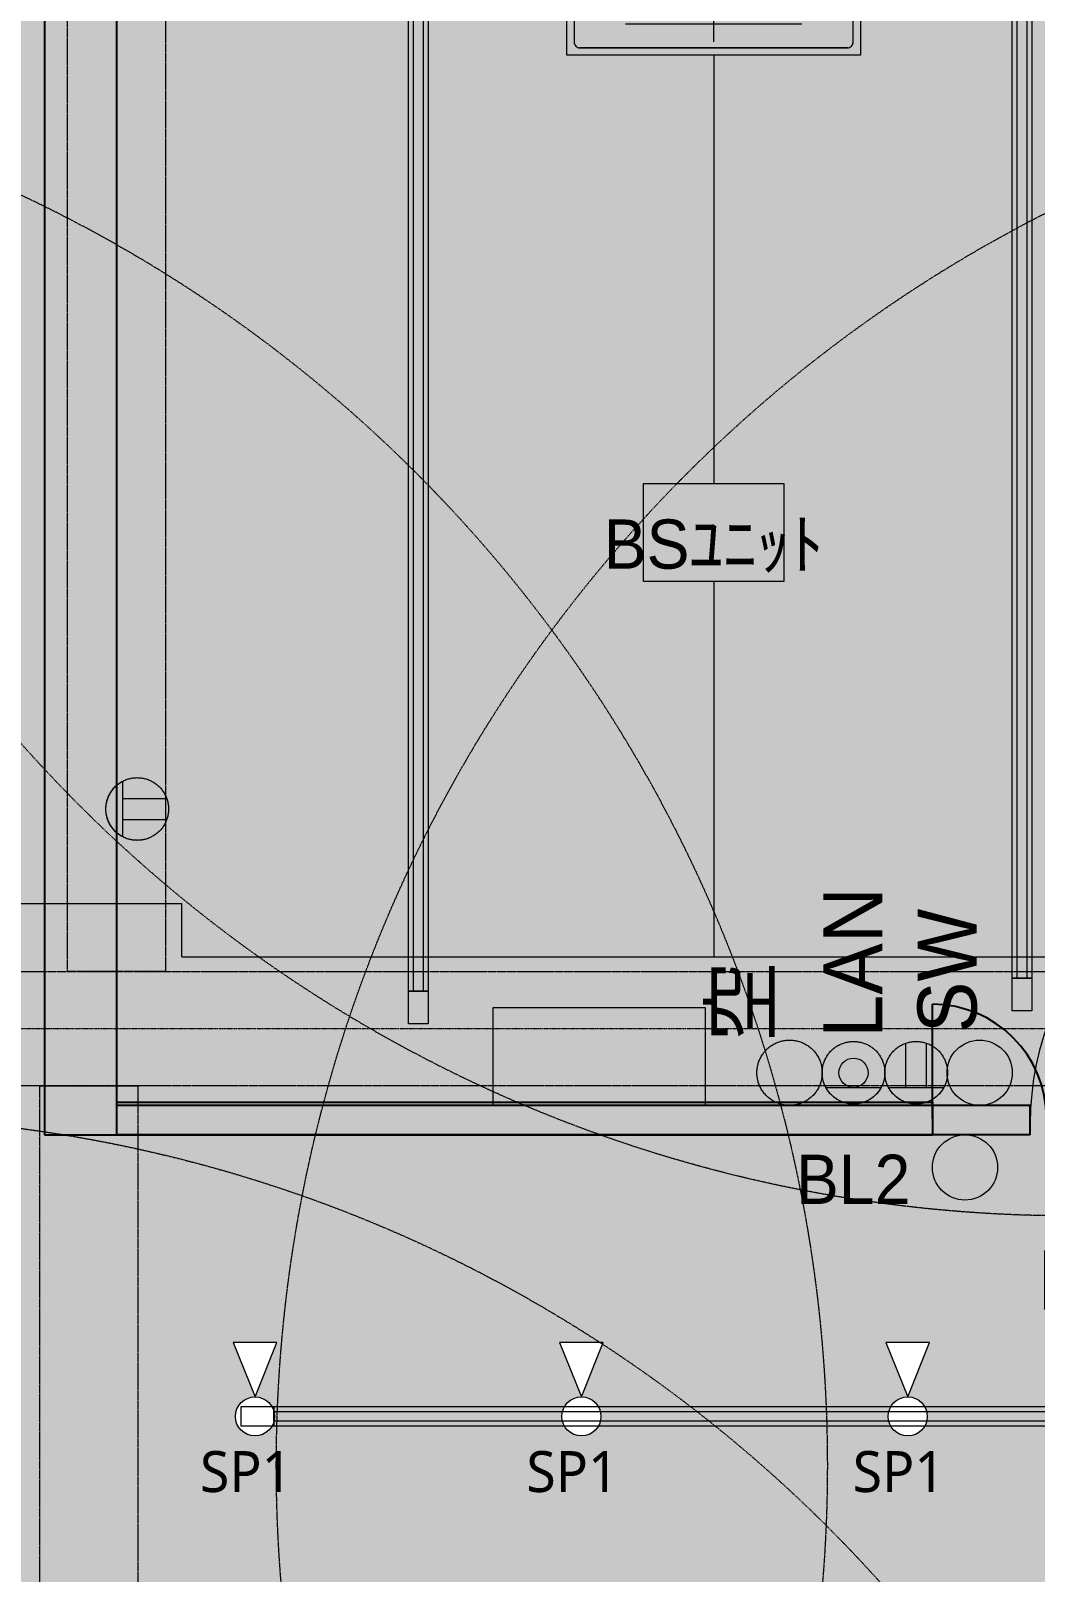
# Model space of a CAD drawing. Header units: millimetres. Extents: x -376000 to 292178, y -193032 to 188048.
# Drawn here: x -125118 to -122040, y 62184 to 66906 of the extents above; entities that cross this region are included whole.
import ezdxf

# ---------------------------------------------------------------- set-up
doc = ezdxf.new("R2010")
doc.units = ezdxf.units.MM
for name, pattern in [('VW-01 短破線', [2.1161248, 1.0580624, -1.0580624]), ('ラインタイプ-1', [2.1165312, 1.0580624, -1.0584688]), ('ラインタイプ-28', [1.0581610785590276, 0.70538330078125, -0.3527777777777777]), ('ラインタイプ-6', [5.2915312, 3.175, -1.0580624, 0.3527044000000002, -0.7057644000000001])]:
    doc.linetypes.add(name, pattern=pattern)
for name, color, linetype, lineweight, true_color in [('02_0.25', 1, 'Continuous', 25, 0xff0000), ('04_0.10', 7, 'Continuous', 9, 0x0099ff), ('05_0.05点線', 9, 'ラインタイプ-28', 5, 0x808080), ('06一点鎖線', 7, 'ラインタイプ-6', 9, 0x9999ff), ('08_ハッチ・色', 7, 'Continuous', 5, 0x888888)]:
    doc.layers.add(name, color=color, linetype=linetype, lineweight=lineweight, true_color=true_color)
for name, color, linetype, lineweight in [('07_文字・記号', 7, 'Continuous', 9), ('_塗（エリア） (2D)', 7, 'Continuous', 5), ('_塗（壁） (2D)', 7, 'Continuous', 5), ('_天井プロット (2D)', 7, 'Continuous', 5), ('_平面図(既存部) (2D)', 7, 'Continuous', 5), ('_平面図（新設） (2D)', 7, 'Continuous', 5), ('_梁 (2D)', 7, 'Continuous', 5), ('_給排水ガス (2D)', 7, 'Continuous', 5), ('_解体部 (2D)', 7, 'Continuous', 5), ('一般', 7, 'Continuous', 5)]:
    doc.layers.add(name, color=color, linetype=linetype, lineweight=lineweight)
doc.styles.add('Yu Gothic UI (bold)', font='Yu Gothic UI.ttf')
doc.styles.add('ＭＳ Ｐゴシック', font='MS PGothic.ttf')

# ---------------------------------------------------------------- blocks, each defined once
blk = doc.blocks.new('給排水ガス (2D)')
at = {"layer": '07_文字・記号', "color": 5, "lineweight": 18, "true_color": 0x0000ff}
for p, q in [((-123025.2373182735, 66831.05921143532), (-123025.2373182735, 65518.54038869731)), ((-123025.2373182735, 65218.54038869731), (-123025.2373182735, 64068.19553466408)), ((-127452.2414563408, 64231.89254476906), (-124655.2373182735, 64231.89254476906)), ((-124655.2373182735, 64068.19553466448), (-124655.2373182735, 64231.89254476906)), ((-124655.2373182735, 64068.19553466448), (-121205.6240642673, 64068.19553466448))]:
    blk.add_line(p, q, dxfattribs=at)
blk = doc.blocks.new('塗（エリア） (2D)')
at = {"layer": '08_ハッチ・色', "linetype": 'Continuous', "lineweight": 0, "true_color": 0xbbbbbb, "transparency": 33554559}
blk.add_hatch(color=9, dxfattribs=at).paths.add_polyline_path([(-127930.2373182735, 71048.55921143573), (-124930.2373182735, 71048.55921143573), (-124930.2373182735, 65248.55921143572), (-127930.2373182735, 65248.55921143572)])
at = {"layer": '08_ハッチ・色', "linetype": 'Continuous', "lineweight": 0, "true_color": 0x98d8ff, "transparency": 33554559}
blk.add_hatch(color=141, dxfattribs=at).paths.add_polyline_path([(-124930.2373182735, 71048.55921143573), (-117380.2373182735, 71048.55921143573), (-117380.2373182735, 63568.55921143572), (-124930.2373182735, 63568.55921143572)])
at = {"layer": '08_ハッチ・色', "linetype": 'Continuous', "lineweight": 0, "true_color": 0xd9d2ae, "transparency": 33554559}
blk.add_hatch(color=9, dxfattribs=at).paths.add_polyline_path([(-126530.2373182735, 63586.0592114359), (-126530.2373182735, 63586.05921143555), (-126530.2373182735, 65248.55921143584), (-124930.2373182735, 65248.55921143608), (-124930.2373182735, 63568.55921143576), (-106642.7373182735, 63568.55921143571), (-106642.7373182735, 67761.53103135267), (-105239.9873182735, 67761.53103135267), (-105239.9873182735, 65248.55921143549), (-101330.2373182735, 65248.55921143549), (-99930.2373182735, 65248.55921143562), (-99930.2373182735, 63448.55921143549), (-99930.2373182735, 61723.55921143555), (-126530.2373182735, 61723.5592114359)])
blk = doc.blocks.new('塗（壁） (2D)')
at = {"layer": '08_ハッチ・色', "linetype": 'Continuous', "lineweight": 0, "true_color": 0xaaaaaa}
blk.add_hatch(color=253, dxfattribs=at).paths.add_polyline_path([(-125562.8516389342, 71173.55921143573), (-123730.2373182735, 71173.55921143573), (-123730.2373182735, 70973.55921143573), (-124855.2373182735, 70973.55921143573), (-124855.2373182735, 63523.55921143572), (-125075.2373182735, 63523.55921143572), (-125075.2373182735, 70175.93229481387), (-125562.8516389342, 70803.55921143573)])
at = {"layer": '08_ハッチ・色', "color": 141}
blk.add_solid([(-122055.2373182735, 63523.55921143572), (-122055.2373182735, 63613.55921143572), (-124855.2373182735, 63523.55921143572), (-124855.2373182735, 63613.55921143572)], dxfattribs=at)
blk = doc.blocks.new('平面図(既存部) (2D)')
at = {"layer": '02_0.25'}
for p, q in [((-124855.2373182735, 70973.55921143573), (-124855.2373182735, 63523.55921143572)), ((-125075.2373182735, 70175.93229481387), (-125075.2373182735, 63523.55921143572)), ((-125075.2373182735, 63523.55921143572), (-124855.2373182735, 63523.55921143572))]:
    blk.add_line(p, q, dxfattribs=at)
at = {"layer": '06一点鎖線'}
blk.add_line((-96430.23731827352, 63848.55921143572), (-131430.2373182735, 63848.55921143572), dxfattribs=at)
blk = doc.blocks.new('解体部 (2D)')
at = {"layer": '02_0.25'}
for p, q in [((-122355.2373182735, 63573.55921143572), (-122355.2373182735, 63923.55921143572)), ((-124855.2373182735, 63623.55921143572), (-122355.2373182735, 63623.55921143572)), ((-122355.2373182735, 63623.55921143572), (-122355.2373182735, 63523.55921143572)), ((-124855.2373182735, 63523.55921143572), (-122355.2373182735, 63523.55921143572))]:
    blk.add_line(p, q, dxfattribs=at)
blk.add_arc((-122355.2373182735, 63573.55921143572), 350, 0, 90, dxfattribs=at)
blk = doc.blocks.new('グループ-489')
at = {"layer": '04_0.10'}
blk.add_line((-121155.2373182735, 64457.40462499391), (-121155.2373182735, 63557.40462499391), dxfattribs=at)
blk.add_arc((-121155.2373182735, 63557.40462499391), 900, 90, 180, dxfattribs=at)
blk = doc.blocks.new('平面図（新設） (2D)')
at = {"layer": '02_0.25'}
for p, q in [((-122055.2373182735, 63613.55921143572), (-124855.2373182735, 63613.55921143572)), ((-122055.2373182735, 63523.55921143572), (-122055.2373182735, 63613.55921143572)), ((-122055.2373182735, 63523.55921143572), (-124855.2373182735, 63523.55921143572))]:
    blk.add_line(p, q, dxfattribs=at)
at = {"layer": '04_0.10'}
blk.add_blockref('グループ-489', (0, 0), dxfattribs=at)
blk = doc.blocks.new('グループ-1166')
at = {"layer": '07_文字・記号', "linetype": 'Continuous', "lineweight": 0, "true_color": 0x02abea}
blk.add_hatch(color=140, dxfattribs=at).paths.add_polyline_path([(-450.0000000004075, 450.0000000004278), (450.0000000004104, 450.0000000004278), (450.0000000004104, -450.0000000004075), (-450.0000000004075, -450.0000000004075)])
at = {"layer": '07_文字・記号'}
for p, q in [((409.6543520105333, 427.5419417075026), (-409.6543520088744, 427.5419417075026)), ((-427.6611367129808, 409.5401757407817), (-427.6611367129808, -409.5401757415966)), ((8.294592e-10, -409.5401757415966), (8.294592e-10, 409.5401757407817)), ((427.6611367146252, -409.5401757415966), (427.6611367146252, 409.5401757407817)), ((270.1017705574341, 355.5348778430488), (-270.1017705557751, 355.5348778430488)), ((-355.6339978990292, 270.0264894992579), (-355.6339978990292, -270.0264895000728)), ((355.6339978982287, 270.0264894992579), (355.6339978982287, -270.0264895000728)), ((409.6543520105333, 8.149073e-10), (-409.6543520088744, 8.149073e-10)), ((270.1017705574341, -355.5348778414191), (-270.1017705557751, -355.5348778414191)), ((409.6543520105333, -427.5419417083177), (-409.6543520088744, -427.5419417083177))]:
    blk.add_line(p, q, dxfattribs=at)
at = {"layer": '07_文字・記号', "flags": 128}
blk.add_lwpolyline([(-450.0000000004075, 450.0000000004278), (450.0000000004104, 450.0000000004278), (450.0000000004104, -450.0000000004075), (-450.0000000004075, -450.0000000004075)], close=True, dxfattribs=at)
for points in [[(-409.6543520088744, 427.5419417075026, 0.1988611462541293), (-422.3870715807278, 422.2693465298289, 0.1989335812276991), (-427.6611367129808, 409.5401757407817)], [(-409.6543520088744, 427.5419417075026, 0.4141323575096176), (-427.6611367129808, 409.5401757407817), (-427.6611367129808, -409.5401757415966)], [(427.6611367146252, 409.5401757407817, 0.4142956472155489), (409.6543520105333, 427.5419417075026), (-409.6543520088744, 427.5419417075026)], [(427.6611367146252, 409.5401757407817, 0.1989635995639824), (422.3870715823796, 422.2693465298289, 0.1988911436493458), (409.6543520105333, 427.5419417075026)], [(409.6543520105333, -427.5419417083177, 0.4141323574298552), (427.6611367146252, -409.5401757415966), (427.6611367146252, 409.5401757407817)], [(-427.6611367129808, -409.5401757415966, 0.1989635995818872), (-422.3870715807278, -422.2693465294215, 0.1988911436667478), (-409.6543520088744, -427.5419417083177)], [(-427.6611367129808, -409.5401757415966, 0.1989635995818872), (-422.3870715807278, -422.2693465294215, 0.1988911436667478), (-409.6543520088744, -427.5419417083177)], [(-427.6611367129808, -409.5401757415966, 0.4142956472153121), (-409.6543520088744, -427.5419417083177), (409.6543520105333, -427.5419417083177)], [(409.6543520105333, -427.5419417083177, 0.1988611462968291), (422.3870715823796, -422.2693465294215, 0.1989335811496913), (427.6611367146252, -409.5401757415966)]]:
    blk.add_lwpolyline(points, format="xyb", dxfattribs=at)
at = {"layer": '07_文字・記号', "insert": (8.294592e-10, 237.6217404526404), "char_height": 1.507573784722222, "attachment_point": 2, "line_spacing_factor": 0.9980396907557102, "style": 'ＭＳ Ｐゴシック'}
blk.add_mtext('AC', dxfattribs=at)
blk = doc.blocks.new('シンボル-5')
at = {"layer": '07_文字・記号'}
blk.add_blockref('グループ-1166', (0, 0), dxfattribs=at)
blk = doc.blocks.new('LR4m')
at = {"layer": '07_文字・記号', "color": 160, "linetype": 'Continuous', "lineweight": 5, "true_color": 0x003dff, "transparency": 33554687, "flags": 128}
for points in [[(47.5, 4945), (47.5, 5045), (107.5, 5045), (107.5, 4945)], [(47.50000000000001, -1690.000000000015), (47.5, 4945), (107.5, 4945), (107.5, -1690.000000000015)], [(62.50000000000001, -1690.000000000015), (62.5, 4945), (92.5, 4945), (92.5, -1690.000000000015)]]:
    blk.add_lwpolyline(points, close=True, dxfattribs=at)
blk = doc.blocks.new('2口コンセント')
at = {"layer": '07_文字・記号', "linetype": 'Continuous', "lineweight": 0, "true_color": 0x63c3ff}
blk.add_hatch(color=151, dxfattribs=at).paths.add_polyline_path([(95.99999999999771, -3.487e-12), (95.79903810567444, -6.376933041057277), (95.19615242270456, -12.64617092752427), (94.19134295108809, -18.80771365940446), (92.78460969082504, -24.86156123669786), (90.97595264191544, -30.80771365940446), (88.7653718043592, -36.64617092752427), (86.15286717815641, -42.37693304105727), (83.13843876330702, -48.00000000000348), (79.7759341371043, -53.42210506462632), (76.11920087684153, -58.54998149518919), (72.16823898251872, -63.38362929169212), (67.92304845413585, -67.92304845413507), (63.38362929169293, -72.16823898251809), (58.54998149518995, -76.11920087684112), (53.4221050646269, -79.77593413710423), (48.00000000000382, -83.13843876330736), (42.37693304105736, -86.1528671781572), (36.64617092752421, -88.76537180436041), (30.80771365940437, -90.97595264191696), (24.86156123669784, -92.78460969082684), (18.80771365940462, -94.19134295109006), (12.64617092752472, -95.19615242270672), (6.376933041058128, -95.79903810567669), (4.8459e-12, -96), (-6.376933041048435, -95.79903810567669), (-12.64617092751503, -95.19615242270672), (-18.80771365939494, -94.19134295109006), (-24.86156123668816, -92.78460969082684), (-30.8077136593947, -90.97595264191696), (-36.64617092751455, -88.76537180436041), (-42.37693304104771, -86.1528671781572), (-47.99999999999419, -83.13843876330736), (-53.42210506461737, -79.77593413710423), (-58.54998149518065, -76.11920087684112), (-63.38362929168407, -72.16823898251809), (-67.92304845412755, -67.92304845413507), (-72.16823898251116, -63.38362929169212), (-76.11920087683484, -58.54998149518919), (-79.77593413709866, -53.42210506462632), (-83.13843876330256, -48.00000000000348), (-86.15286717815317, -42.37693304105727), (-88.76537180435702, -36.64617092752427), (-90.97595264191412, -30.80771365940446), (-92.7846096908245, -24.86156123669786), (-94.19134295108809, -18.80771365940446), (-95.19615242270494, -12.64617092752427), (-95.79903810567508, -6.376933041057277), (-95.99999999999844, -3.487e-12), (-95.79903810567508, 6.376933041050303), (-95.19615242270494, 12.64617092751729), (-94.19134295108809, 18.80771365939749), (-92.7846096908245, 24.86156123669089), (-90.97595264191412, 30.80771365939749), (-88.76537180435702, 36.6461709275173), (-86.15286717815317, 42.37693304105031), (-83.13843876330256, 47.99999999999652), (-79.77593413709866, 53.4221050646194), (-76.11920087683484, 58.54998149518244), (-72.16823898251116, 63.38362929168563), (-67.92304845412755, 67.92304845412897), (-63.38362929168407, 72.16823898251248), (-58.54998149518065, 76.11920087683613), (-53.42210506461737, 79.77593413709994), (-47.99999999999419, 83.13843876330387), (-42.37693304104771, 86.15286717815455), (-36.64617092751455, 88.76537180435844), (-30.8077136593947, 90.97595264191558), (-24.86156123668816, 92.78460969082596), (-18.80771365939494, 94.1913429510896), (-12.64617092751503, 95.19615242270649), (-6.376933041048435, 95.79903810567663), (4.8459e-12, 96), (6.376933041058128, 95.79903810567663), (12.64617092752472, 95.19615242270649), (18.80771365940462, 94.1913429510896), (24.86156123669784, 92.78460969082596), (30.80771365940437, 90.97595264191558), (36.64617092752421, 88.76537180435844), (42.37693304105736, 86.15286717815455), (48.00000000000382, 83.13843876330387), (53.4221050646269, 79.77593413709994), (58.54998149518995, 76.11920087683613), (63.38362929169293, 72.16823898251248), (67.92304845413585, 67.92304845412897), (72.16823898251872, 63.38362929168563), (76.11920087684153, 58.54998149518244), (79.7759341371043, 53.4221050646194), (83.13843876330702, 47.99999999999652), (86.15286717815641, 42.37693304105031), (88.7653718043592, 36.6461709275173), (90.97595264191544, 30.80771365939749), (92.78460969082504, 24.86156123669089), (94.19134295108809, 18.80771365939749), (95.19615242270456, 12.64617092751729), (95.79903810567444, 6.376933041050303)])
at = {"layer": '07_文字・記号', "linetype": 'Continuous', "lineweight": 0}
h = blk.add_hatch(color=7, dxfattribs=at)
edge = h.paths.add_edge_path()
edge.add_arc((-1.029576424116385e-11, -2.003730514843483e-11), 96.00000000002004, 27.81813928465649, 89.99999999999407)
edge.add_arc((-3.481659405224491e-13, 1.367084223602433e-11), 95.99999999998633, 90, 152.1818607153557)
edge.add_line((-84.90559463309398, 44.7999999999931), (84.90559463310365, 44.7999999999931))
at = {"layer": '07_文字・記号', "color": 7, "linetype": 'Continuous', "lineweight": 5}
for p, q in [((-31.99999999999967, 44.7999999999931), (-31.99999999999967, -90.50966799187441)), ((31.99999999999898, 44.7999999999931), (31.99999999999898, -90.50966799187441))]:
    blk.add_line(p, q, dxfattribs=at)
at = {"layer": '07_文字・記号', "color": 7, "linetype": 'Continuous', "lineweight": 5, "flags": 128}
blk.add_lwpolyline([(84.90559463310366, 44.7999999999931, 0.2781792779259686), (-3.482e-13, 96, 0.2781792779260535), (-84.90559463309398, 44.7999999999931), (84.90559463310366, 44.7999999999931)], format="xyb", close=True, dxfattribs=at)
at = {"layer": '07_文字・記号', "color": 7, "linetype": 'Continuous', "lineweight": 5}
blk.add_open_spline([(95.99999999999771, -3.487e-12), (95.99999999999771, -25.72312247339223), (70.27687752661629, -70.27687752661473), (25.72312247339135, -96), (-25.72312247338166, -96), (-70.27687752660671, -70.27687752661473), (-95.99999999999844, -25.72312247339223), (-95.99999999999844, 25.72312247338527), (-70.27687752660671, 70.27687752660776), (-25.72312247338166, 96), (25.72312247339135, 96), (70.27687752661629, 70.27687752660776), (95.99999999999771, 25.72312247338527), (95.99999999999771, -3.487e-12)], degree=2, dxfattribs=at)
blk = doc.blocks.new('新規分電盤')
at = {"layer": '07_文字・記号', "linetype": 'Continuous', "lineweight": 0, "transparency": 33554687}
blk.add_hatch(color=140, dxfattribs=at).paths.add_polyline_path([(-325.0000000000009, 150.0000000000002), (324.9999999999991, 150.0000000000002), (324.9999999999991, -149.9999999999998), (-325.0000000000009, -149.9999999999998)])
at = {"layer": '07_文字・記号', "color": 7, "linetype": 'Continuous', "lineweight": 5, "transparency": 33554687, "flags": 128}
blk.add_lwpolyline([(-325.0000000000009, 150.0000000000002), (324.9999999999991, 150.0000000000002), (324.9999999999991, -149.9999999999998), (-325.0000000000009, -149.9999999999998)], close=True, dxfattribs=at)
at = {"layer": '07_文字・記号', "color": 7, "linetype": 'Continuous', "lineweight": 5, "transparency": 33554687}
blk.add_solid([(324.9999999999982, -149.9999999999998), (324.9999999999982, 149.9999999999997), (-325.0000000000009, -149.9999999999998)], dxfattribs=at)
blk = doc.blocks.new('グループ-1184')
at = {"color": 255}
blk.add_wipeout([(66.66666666666661, 218.38048195759038), (-66.66666666666669, 218.38048195759038), (-1.0658141036401503e-14, 51.71381529092378)], dxfattribs=at).dxf.layer = '07_文字・記号'
at = {"layer": '07_文字・記号', "color": 160, "true_color": 0x003dff, "flags": 128}
blk.add_lwpolyline([(66.66666666666664, 218.3804819575904), (-66.6666666666667, 218.3804819575904), (-4e-15, 51.71381529092378)], close=True, dxfattribs=at)
at = {"color": 255}
blk.add_wipeout([(37.71805487171424, -54.94824999442716), (32.96274992697249, -58.42057527335727), (27.88999568116196, -61.41007896490771), (22.548645530719334, -63.887970514299866), (16.990139597472407, -65.8303864713598), (11.268009332146741, -67.21862030858844), (5.4373619772320465, -68.03930257524746), (-0.44565014588780927, -68.28452965247837), (-6.324370414485617, -67.95193986947271), (-12.142183538739383, -67.04473624765285), (-17.84306079792239, -65.57165565382489), (-23.372099627612183, -63.54688465937518), (-28.676052361398778, -60.989922915832636), (-33.70383903502033, -57.92539536256507), (-38.40703931434206, -54.382815075151626), (-42.740358809643325, -50.396299038331435), (-46.66206528535096, -46.004239580790454), (-50.13439056428108, -41.2489346360487), (-53.1238942558315, -36.1761803902382), (-55.60178580522366, -30.83483023979558), (-57.54420176228357, -25.276324306548645), (-58.93243559951221, -19.55419404122297), (-59.753117866171245, -13.723546686308282), (-59.998344943402145, -7.840534563188413), (-59.665755160396486, -1.9618142945906243), (-58.75855153857663, 3.85599882966315), (-57.28547094474868, 9.556876088846167), (-55.260699950298964, 15.085914918535934), (-52.70373820675642, 20.38986765232255), (-49.63921065348885, 25.417654325944085), (-46.0966303660754, 30.120854605265805), (-42.11011432925523, 34.45417410056706), (-37.71805487171425, 38.37588057627471), (-32.962749926972506, 41.84820585520487), (-27.889995681161974, 44.83770954675526), (-22.548645530719348, 47.31560109614742), (-16.99013959747242, 49.25801705320734), (-11.268009332146756, 50.646250890435994), (-5.437361977232061, 51.466933157094985), (0.44565014588779506, 51.71216023432592), (6.324370414485603, 51.37957045132026), (12.142183538739369, 50.4723668295004), (17.843060797922377, 48.999286235672486), (23.37209962761217, 46.97451524122275), (28.676052361398764, 44.41755349768019), (33.703839035020316, 41.35302594441262), (38.40703931434204, 37.81044565699918), (42.74035880964331, 33.823929620179), (46.66206528535095, 29.431870162638006), (50.13439056428106, 24.676565217896297), (53.12389425583149, 19.60381097208574), (55.60178580522365, 14.262460821643117), (57.544201762283556, 8.703954888396197), (58.932435599512196, 2.981824623070537), (59.75311786617123, -2.8488227318441517), (59.99834494340213, -8.731834854964035), (59.66575516039647, -14.610555123561824), (58.75855153857662, -20.428368247815612), (57.28547094474867, -26.129245506998615), (55.26069995029895, -31.658284336688396), (52.703738206756405, -36.962237070474984), (49.63921065348884, -41.99002374409655), (46.09663036607539, -46.69322402341827), (42.11011432925522, -51.026543518719535)], dxfattribs=at).dxf.layer = '07_文字・記号'
at = {"layer": '07_文字・記号', "color": 160, "true_color": 0x003dff}
blk.add_circle((0, -8.286184709076224), 60.00000000000001, dxfattribs=at)
blk = doc.blocks.new('照明(スポット)-1')
at = {"layer": '07_文字・記号', "color": 160, "true_color": 0x003dff}
blk.add_blockref('グループ-1184', (0, 0), dxfattribs=at)
at = {"layer": '07_文字・記号', "color": 160, "true_color": 0x003dff, "transparency": 33554687, "insert": (-168.4634551339679, -114.4578137600021), "char_height": 125.6311487268519, "attachment_point": 1, "line_spacing_factor": 1.030179951983436, "style": 'Yu Gothic UI (bold)'}
blk.add_mtext('SP1', dxfattribs=at)
blk = doc.blocks.new('グループ-1228')
at = {"layer": '07_文字・記号', "linetype": 'Continuous', "lineweight": 0, "true_color": 0x63c3ff}
blk.add_hatch(color=151, dxfattribs=at).paths.add_polyline_path([(-122500.8028570693, 63713.55921143571), (-122501.0038189637, 63719.93614447678), (-122501.6067046466, 63726.20538236322), (-122502.6115141183, 63732.36692509512), (-122504.0182473785, 63738.42077267241), (-122505.8269044274, 63744.36692509512), (-122508.037485265, 63750.20538236322), (-122510.6499898912, 63755.93614447678), (-122513.664418306, 63761.55921143571), (-122517.0269229322, 63766.98131650032), (-122520.6836561925, 63772.1091929309), (-122524.6346180868, 63776.9428407274), (-122528.8798086152, 63781.48225988985), (-122533.4192277776, 63785.72745041822), (-122538.2528755741, 63789.67841231255), (-122543.3807520047, 63793.33514557282), (-122548.8028570693, 63796.69765019902), (-122554.4259240283, 63799.71207861388), (-122560.1566861418, 63802.32458324009), (-122565.9951434099, 63804.53516407764), (-122571.9412958326, 63806.34382112655), (-122577.9951434099, 63807.75055438682), (-122584.1566861418, 63808.75536385844), (-122590.4259240283, 63809.35824954139), (-122596.8028570693, 63809.55921143572), (-122603.1797901104, 63809.35824954139), (-122609.4490279969, 63808.75536385844), (-122615.6105707287, 63807.75055438682), (-122621.664418306, 63806.34382112655), (-122627.6105707287, 63804.53516407764), (-122633.4490279969, 63802.32458324009), (-122639.1797901104, 63799.71207861388), (-122644.8028570693, 63796.69765019902), (-122650.224962134, 63793.33514557282), (-122655.3528385645, 63789.67841231255), (-122660.186486361, 63785.72745041822), (-122664.7259055235, 63781.48225988985), (-122668.9710960519, 63776.9428407274), (-122672.9220579462, 63772.1091929309), (-122676.5787912064, 63766.98131650032), (-122679.9412958326, 63761.55921143571), (-122682.9557242475, 63755.93614447678), (-122685.5682288737, 63750.20538236322), (-122687.7788097113, 63744.36692509512), (-122689.5874667602, 63738.42077267241), (-122690.9942000204, 63732.36692509512), (-122691.999009492, 63726.20538236322), (-122692.601895175, 63719.93614447678), (-122692.8028570693, 63713.55921143571), (-122692.601895175, 63707.18227839466), (-122691.999009492, 63700.9130405082), (-122690.9942000204, 63694.75149777633), (-122689.5874667602, 63688.69765019902), (-122687.7788097113, 63682.75149777633), (-122685.5682288737, 63676.9130405082), (-122682.9557242475, 63671.18227839466), (-122679.9412958326, 63665.55921143571), (-122676.5787912064, 63660.1371063711), (-122672.9220579462, 63655.00922994053), (-122668.9710960519, 63650.17558214402), (-122664.7259055235, 63645.63616298157), (-122660.186486361, 63641.39097245321), (-122655.3528385645, 63637.44001055888), (-122650.224962134, 63633.78327729861), (-122644.8028570693, 63630.42077267241), (-122639.1797901104, 63627.40634425756), (-122633.4490279969, 63624.79383963137), (-122627.6105707287, 63622.58325879381), (-122621.664418306, 63620.7746017449), (-122615.6105707287, 63619.36786848464), (-122609.4490279969, 63618.36305901303), (-122603.1797901104, 63617.76017333005), (-122596.8028570693, 63617.55921143572), (-122590.4259240283, 63617.76017333005), (-122584.1566861418, 63618.36305901303), (-122577.9951434099, 63619.36786848464), (-122571.9412958326, 63620.7746017449), (-122565.9951434099, 63622.58325879381), (-122560.1566861418, 63624.79383963137), (-122554.4259240283, 63627.40634425756), (-122548.8028570693, 63630.42077267241), (-122543.3807520047, 63633.78327729861), (-122538.2528755741, 63637.44001055888), (-122533.4192277776, 63641.39097245321), (-122528.8798086152, 63645.63616298157), (-122524.6346180868, 63650.17558214402), (-122520.6836561925, 63655.00922994053), (-122517.0269229322, 63660.1371063711), (-122513.664418306, 63665.55921143571), (-122510.6499898912, 63671.18227839466), (-122508.037485265, 63676.9130405082), (-122505.8269044274, 63682.75149777633), (-122504.0182473785, 63688.69765019902), (-122502.6115141183, 63694.75149777633), (-122501.6067046466, 63700.9130405082), (-122501.0038189637, 63707.18227839466)])
at = {"layer": '07_文字・記号', "linetype": 'Continuous', "lineweight": 0}
h = blk.add_hatch(color=7, dxfattribs=at)
edge = h.paths.add_edge_path()
edge.add_arc((-122596.8028570693, 63713.55921143576), 96.00000000002909, 270, 332.18186071532375, ccw=False)
edge.add_arc((-122596.8028570693, 63713.55921143576), 96.00000000002892, 207.8181392846762, 270, ccw=False)
edge.add_line((-122681.7084517024, 63668.75921143571), (-122511.8972624362, 63668.75921143571))
at = {"layer": '07_文字・記号', "color": 7, "linetype": 'Continuous', "lineweight": 5, "flags": 128}
blk.add_lwpolyline([(-122511.8972624362, 63668.75921143571, -0.2781792779259036), (-122596.8028570693, 63617.55921143572, -0.2781792779259036), (-122681.7084517024, 63668.75921143571), (-122511.8972624362, 63668.75921143571)], format="xyb", close=True, dxfattribs=at)
at = {"layer": '07_文字・記号', "color": 7, "linetype": 'Continuous', "lineweight": 5, "transparency": 33554687}
blk.add_circle((-122596.8028570693, 63713.55921143576), 44.80000000004657, dxfattribs=at)
at = {"layer": '07_文字・記号', "color": 7, "linetype": 'Continuous', "lineweight": 5}
blk.add_open_spline([(-122500.8028570693, 63713.55921143571), (-122500.8028570693, 63739.2823339091), (-122526.5259795427, 63783.83608896234), (-122571.079734596, 63809.55921143574), (-122622.5259795427, 63809.55921143574), (-122667.0797345959, 63783.83608896234), (-122692.8028570693, 63739.2823339091), (-122692.8028570693, 63687.83608896232), (-122667.0797345959, 63643.2823339091), (-122622.5259795427, 63617.55921143572), (-122571.079734596, 63617.55921143572), (-122526.5259795427, 63643.2823339091), (-122500.8028570693, 63687.83608896232), (-122500.8028570693, 63713.55921143571)], degree=2, dxfattribs=at)
at = {"layer": '一般', "color": 7, "transparency": 33554687, "insert": (-122689.2787083389, 63821.09176289577), "char_height": 180.9088541666667, "attachment_point": 1, "rotation": 90, "line_spacing_factor": 1.007907314816854, "style": 'ＭＳ Ｐゴシック'}
blk.add_mtext('LAN', dxfattribs=at)
blk = doc.blocks.new('グループ-1229')
at = {"layer": '07_文字・記号', "linetype": 'Continuous', "lineweight": 0, "true_color": 0x63c3ff}
blk.add_hatch(color=151, dxfattribs=at).paths.add_polyline_path([(-122692.8028570693, 63713.55921143572), (-122693.0121923759, 63720.20185002017), (-122693.6401982957, 63726.73230615191), (-122694.6868748286, 63733.15057983094), (-122696.1522219747, 63739.45667105728), (-122698.036239734, 63745.65057983094), (-122700.3389281065, 63751.73230615191), (-122703.0602870921, 63757.70185002017), (-122706.2003166909, 63763.55921143572), (-122709.7029256765, 63769.20723754472), (-122713.5120228226, 63774.54877549321), (-122717.6276081292, 63779.58382528124), (-122722.0496815963, 63784.31238690879), (-122726.7782432238, 63788.73446037585), (-122731.8132930119, 63792.85004568244), (-122737.1548309604, 63796.65914282855), (-122742.8028570693, 63800.16175181418), (-122748.6602184849, 63803.30178141298), (-122754.6297623532, 63806.0231403986), (-122760.7114886741, 63808.32582877106), (-122766.9053974478, 63810.20984653034), (-122773.2114886741, 63811.67519367645), (-122779.6297623532, 63812.72187020937), (-122786.1602184849, 63813.34987612914), (-122792.8028570693, 63813.55921143572), (-122799.4454956538, 63813.34987612914), (-122805.9759517855, 63812.72187020937), (-122812.3942254645, 63811.67519367645), (-122818.7003166909, 63810.20984653034), (-122824.8942254645, 63808.32582877106), (-122830.9759517855, 63806.0231403986), (-122836.9454956538, 63803.30178141298), (-122842.8028570693, 63800.16175181418), (-122848.4508831783, 63796.65914282855), (-122853.7924211268, 63792.85004568244), (-122858.8274709148, 63788.73446037585), (-122863.5560325424, 63784.31238690879), (-122867.9781060095, 63779.58382528124), (-122872.093691316, 63774.54877549321), (-122875.9027884621, 63769.20723754472), (-122879.4053974478, 63763.55921143572), (-122882.5454270466, 63757.70185002017), (-122885.2667860322, 63751.73230615191), (-122887.5694744047, 63745.65057983094), (-122889.453492164, 63739.45667105728), (-122890.9188393101, 63733.15057983094), (-122891.965515843, 63726.73230615191), (-122892.5935217628, 63720.20185002017), (-122892.8028570693, 63713.55921143572), (-122892.5935217628, 63706.9165728513), (-122891.965515843, 63700.38611671956), (-122890.9188393101, 63693.96784304053), (-122889.453492164, 63687.66175181418), (-122887.5694744047, 63681.46784304053), (-122885.2667860322, 63675.38611671956), (-122882.5454270466, 63669.4165728513), (-122879.4053974478, 63663.55921143572), (-122875.9027884621, 63657.91118532675), (-122872.093691316, 63652.56964737824), (-122867.9781060095, 63647.53459759022), (-122863.5560325424, 63642.80603596268), (-122858.8274709148, 63638.38396249559), (-122853.7924211268, 63634.26837718902), (-122848.4508831783, 63630.45928004291), (-122842.8028570693, 63626.95667105728), (-122836.9454956538, 63623.81664145848), (-122830.9759517855, 63621.09528247285), (-122824.8942254645, 63618.79259410039), (-122818.7003166909, 63616.90857634111), (-122812.3942254645, 63615.44322919501), (-122805.9759517855, 63614.39655266207), (-122799.4454956538, 63613.76854674231), (-122792.8028570693, 63613.55921143572), (-122786.1602184849, 63613.76854674231), (-122779.6297623532, 63614.39655266207), (-122773.2114886741, 63615.44322919501), (-122766.9053974478, 63616.90857634111), (-122760.7114886741, 63618.79259410039), (-122754.6297623532, 63621.09528247285), (-122748.6602184849, 63623.81664145848), (-122742.8028570693, 63626.95667105728), (-122737.1548309604, 63630.45928004291), (-122731.8132930119, 63634.26837718902), (-122726.7782432238, 63638.38396249559), (-122722.0496815963, 63642.80603596268), (-122717.6276081292, 63647.53459759022), (-122713.5120228226, 63652.56964737824), (-122709.7029256765, 63657.91118532675), (-122706.2003166909, 63663.55921143572), (-122703.0602870921, 63669.4165728513), (-122700.3389281065, 63675.38611671956), (-122698.036239734, 63681.46784304053), (-122696.1522219747, 63687.66175181418), (-122694.6868748286, 63693.96784304053), (-122693.6401982957, 63700.38611671956), (-122693.0121923759, 63706.9165728513)])
at = {"layer": '07_文字・記号', "color": 7, "lineweight": 5}
blk.add_open_spline([(-122692.8028570693, 63713.55921143572), (-122692.8028570693, 63740.35413067884), (-122719.5977763125, 63786.76429219259), (-122766.0079378262, 63813.55921143572), (-122819.5977763125, 63813.55921143572), (-122866.0079378262, 63786.76429219259), (-122892.8028570693, 63740.35413067884), (-122892.8028570693, 63686.76429219262), (-122866.0079378262, 63640.35413067884), (-122819.5977763125, 63613.55921143571), (-122766.0079378262, 63613.55921143571), (-122719.5977763125, 63640.35413067884), (-122692.8028570693, 63686.76429219262), (-122692.8028570693, 63713.55921143572)], degree=2, dxfattribs=at)
at = {"layer": '一般', "color": 7, "transparency": 33554687, "insert": (-123031.7789334582, 63808.57842287143), "char_height": 180.9088541666667, "attachment_point": 1, "rotation": 90, "line_spacing_factor": 1.007907314816854, "style": 'ＭＳ Ｐゴシック'}
blk.add_mtext('空', dxfattribs=at)
blk = doc.blocks.new('グループ-1331')
at = {"layer": '07_文字・記号', "linetype": 'Continuous', "lineweight": 0, "true_color": 0x02abea, "transparency": 33554687}
blk.add_hatch(color=140, dxfattribs=at).paths.add_polyline_path([(-122810.2373182735, 65518.54038869731), (-122810.2373182735, 65218.54038869731), (-123240.2373182735, 65218.54038869731), (-123240.2373182735, 65518.54038869731)])
at = {"layer": '07_文字・記号', "color": 7, "linetype": 'Continuous', "lineweight": 5, "transparency": 33554687, "flags": 128}
blk.add_lwpolyline([(-122810.2373182735, 65518.54038869731), (-122810.2373182735, 65218.54038869731), (-123240.2373182735, 65218.54038869731), (-123240.2373182735, 65518.54038869731)], close=True, dxfattribs=at)
at = {"layer": '07_文字・記号', "color": 7, "insert": (-123025.2373182735, 65408.57594177272), "char_height": 150.7573784722222, "attachment_point": 2, "line_spacing_factor": 1.006497654236691, "style": 'ＭＳ Ｐゴシック'}
blk.add_mtext('BSﾕﾆｯﾄ', dxfattribs=at)
blk = doc.blocks.new('シンボル-17')
at = {"layer": '07_文字・記号', "color": 160, "linetype": 'Continuous', "lineweight": 5, "true_color": 0x003dff, "transparency": 33554687, "flags": 128}
for points in [[(1619.806627003098, -298.2363089790088), (-1649.806627003098, -298.2363089790088), (-1649.806627003098, -238.2363089790088), (1619.806627003098, -238.2363089790088)], [(-1549.806627003098, -298.2363089790088), (-1649.806627003098, -298.2363089790088), (-1649.806627003098, -238.2363089790088), (-1549.806627003098, -238.2363089790088)], [(1619.806627003098, -283.2363089790088), (-1549.806627003098, -283.2363089790088), (-1549.806627003098, -253.2363089790088), (1619.806627003098, -253.2363089790088)], [(1649.806627003098, -298.2363089790088), (1619.806627003098, -298.2363089790088), (1619.806627003098, -238.2363089790088), (1649.806627003098, -238.2363089790088)]]:
    blk.add_lwpolyline(points, close=True, dxfattribs=at)
at = {"layer": '07_文字・記号', "color": 160, "true_color": 0x003dff, "insert": (1204.79864626065, 148.3763089790009), "char_height": 180.9088541666667, "attachment_point": 5, "line_spacing_factor": 1.007907314816854, "style": 'ＭＳ Ｐゴシック'}
blk.add_mtext('LR3.5m', dxfattribs=at)
blk = doc.blocks.new('天井プロット (2D)')
at = {"layer": '07_文字・記号', "linetype": 'Continuous', "lineweight": 0, "true_color": 0x0036e9}
h = blk.add_hatch(color=160, dxfattribs=at)
edge = h.paths.add_edge_path()
edge.add_arc((-122210.30263195, 63713.55921143572), 100, 0, 360)
at = {"layer": '07_文字・記号', "color": 100, "linetype": 'VW-01 短破線', "true_color": 0x00ff3f}
blk.add_circle((-121930, 67575), 4299.999999999994, dxfattribs=at)
at = {"layer": '07_文字・記号', "color": 160, "true_color": 0x0036e9}
for centre, radius in [((-122210.30263195, 63713.55921143572), 100), ((-122255.2373182735, 63423.55921143572), 100.000000000003)]:
    blk.add_circle(centre, radius, dxfattribs=at)
at = {"layer": '07_文字・記号', "color": 7, "rotation": 180}
for p in [(-122002.7373182735, 68948.55921143573), (-123852.7373182735, 68908.55921143573), (-123852.7373182735, 68908.55921143573)]:
    blk.add_blockref('LR4m', p, dxfattribs=at)
at = {"layer": '07_文字・記号', "color": 7}
blk.add_blockref('シンボル-5', (-123025.2373182735, 67281.05921143573), dxfattribs=at)
at = {"layer": '07_文字・記号', "color": 7, "transparency": 33554687}
for name in ['グループ-1331', 'グループ-1228', 'グループ-1229']:
    blk.add_blockref(name, (0, 0), dxfattribs=at)
at = {"layer": '07_文字・記号', "color": 7, "transparency": 33554687, "xscale": -1}
for p, rotation in [((-124791.6673661903, 64521.58054672823), 90.03409063466904), ((-122404.8028570693, 63713.55921143572), 180)]:
    blk.add_blockref('2口コンセント', p, dxfattribs=dict(at, rotation=rotation))
at = {"layer": '07_文字・記号', "color": 7, "transparency": 33554687, "rotation": 180}
blk.add_blockref('新規分電盤', (-123376.4373276382, 63763.55921143572), dxfattribs=at)
at = {"layer": '07_文字・記号'}
for p in [(-124430.6240642673, 62669.03035093888), (-123430.6240642673, 62669.03035093888), (-122430.6240642673, 62669.03035093888)]:
    blk.add_blockref('照明(スポット)-1', p, dxfattribs=at)
at = {"layer": '07_文字・記号', "color": 160, "true_color": 0x0036e9, "insert": (-122400.637704194, 63834.96141534894), "char_height": 180.9088541666667, "attachment_point": 1, "rotation": 90, "line_spacing_factor": 1.007907314816854, "style": 'ＭＳ Ｐゴシック'}
blk.add_mtext('SW', dxfattribs=at)
at = {"layer": '07_文字・記号', "color": 160, "true_color": 0x0036e9, "insert": (-122773.2953844913, 63462.52572575634), "char_height": 150.7573784722222, "attachment_point": 1, "line_spacing_factor": 1.006497654236691, "style": 'ＭＳ Ｐゴシック'}
blk.add_mtext('BL2', dxfattribs=at)
at = {"layer": '07_文字・記号', "color": 100, "linetype": 'VW-01 短破線', "true_color": 0x00ff3f}
for centre in [(-126976.9863349772, 62510), (-120065.3815259367, 62510), (-125715, 59280)]:
    blk.add_circle(centre, 4299.999999999994, dxfattribs=at)
at = {"layer": '02_0.25', "color": 7}
blk.add_blockref('シンボル-17', (-122822.9921771981, 62928.9804752088), dxfattribs=at)
blk = doc.blocks.new('梁 (2D)')
at = {"layer": '05_0.05点線', "color": 7, "linetype": 'ラインタイプ-1', "flags": 128}
for points in [[(-125005.2373182735, 70823.55921143573), (-124705.2373182735, 70823.55921143573), (-124705.2373182735, 64023.55921143572), (-125005.2373182735, 64023.55921143572)], [(-127405.0439452766, 63673.55921143572), (-127405.0439452766, 64023.55921143572), (-121155.0439452766, 64023.55921143572), (-121155.0439452766, 63673.55921143572)], [(-125089.9463968626, 63673.55921143572), (-124789.9463968626, 63673.55921143572), (-124789.9463968626, 56973.55921143572), (-125089.9463968626, 56973.55921143572)]]:
    blk.add_lwpolyline(points, close=True, dxfattribs=at)

msp = doc.modelspace()

# ---------------------------------------------------------------- block references
at = {"layer": '_塗（エリア） (2D)'}
msp.add_blockref('塗（エリア） (2D)', (0, 0), dxfattribs=at)
at = {"layer": '_塗（壁） (2D)'}
msp.add_blockref('塗（壁） (2D)', (0, 0), dxfattribs=at)
at = {"layer": '_給排水ガス (2D)'}
msp.add_blockref('給排水ガス (2D)', (0, 0), dxfattribs=at)

# ---------------------------------------------------------------- next in the draw order: block references
at = {"layer": '_平面図(既存部) (2D)'}
msp.add_blockref('平面図(既存部) (2D)', (0, 0), dxfattribs=at)

# ---------------------------------------------------------------- next in the draw order: block references
at = {"layer": '_解体部 (2D)'}
msp.add_blockref('解体部 (2D)', (0, 0), dxfattribs=at)

# ---------------------------------------------------------------- next in the draw order: block references
at = {"layer": '_平面図（新設） (2D)'}
msp.add_blockref('平面図（新設） (2D)', (0, 0), dxfattribs=at)

# ---------------------------------------------------------------- next in the draw order: block references
at = {"layer": '_天井プロット (2D)'}
msp.add_blockref('天井プロット (2D)', (0, 0), dxfattribs=at)

# ---------------------------------------------------------------- next in the draw order: block references
at = {"layer": '_梁 (2D)'}
msp.add_blockref('梁 (2D)', (0, 0), dxfattribs=at)

doc.saveas('drawing.dxf')
